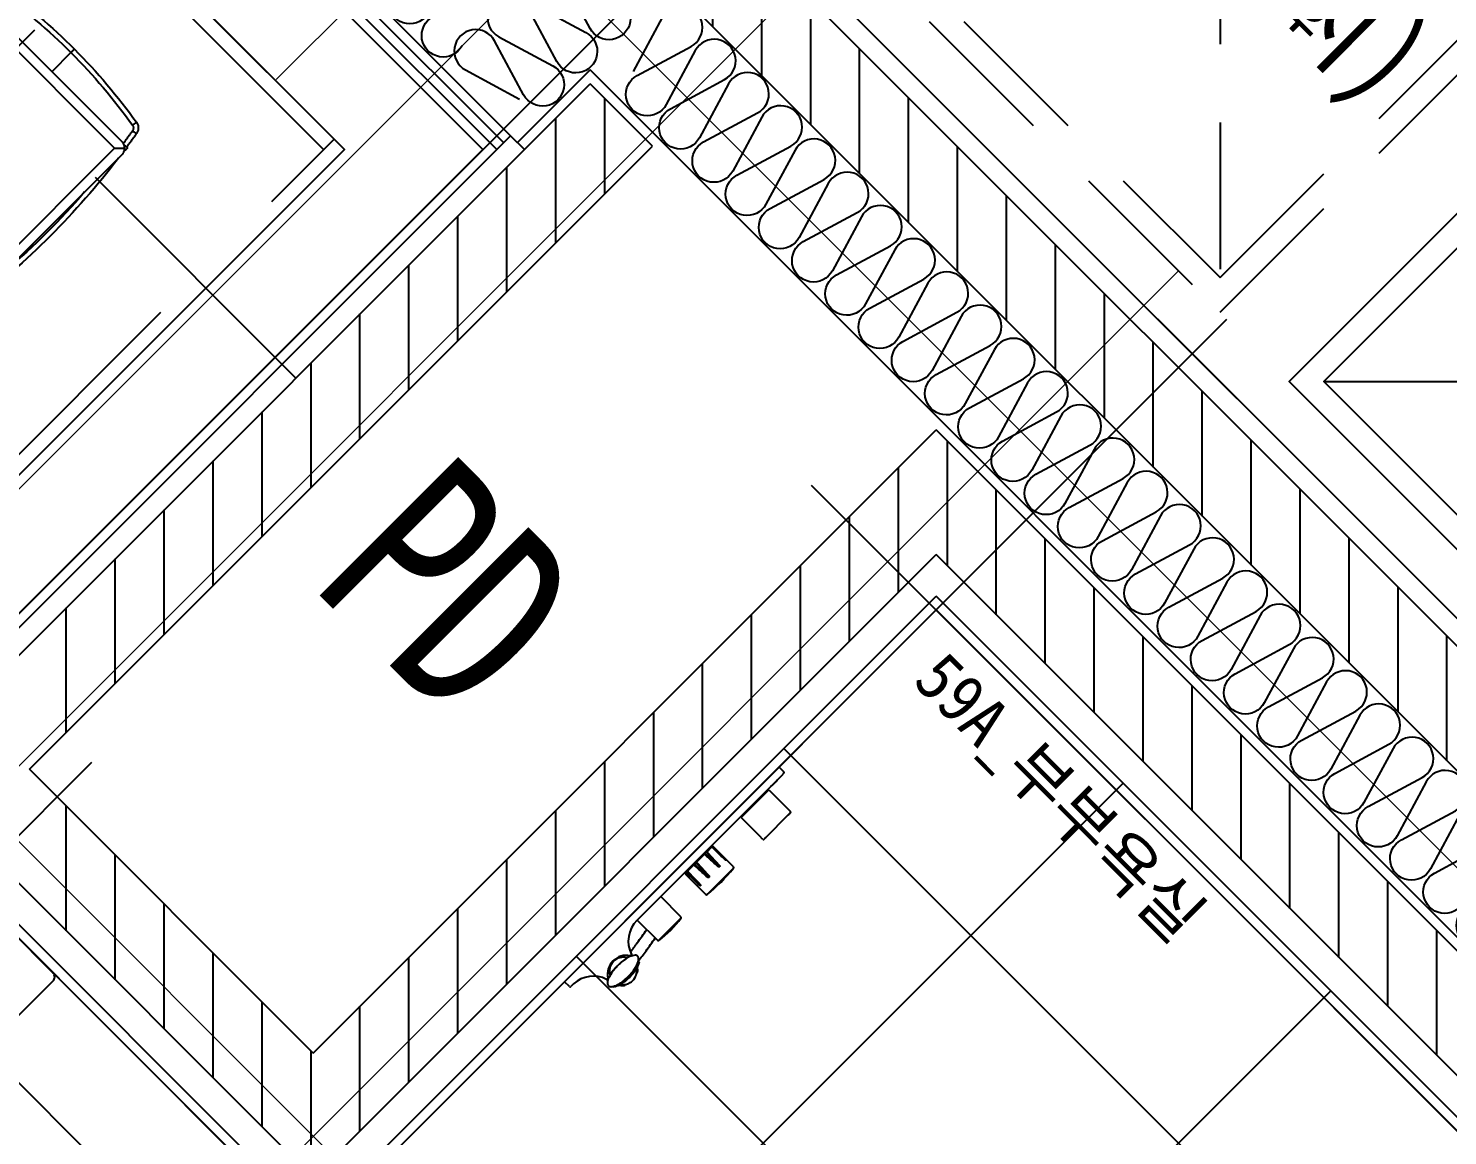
# Model space of a CAD drawing. Header units: millimetres. Extents: x 11101 to 63139, y 2659 to 57930.
# Drawn here: x 37270 to 38720, y 32821 to 33952 of the extents above; entities that cross this region are included whole.
import ezdxf
from ezdxf.enums import TextEntityAlignment as Align

# ---------------------------------------------------------------- set-up
doc = ezdxf.new("R2010")
doc.units = ezdxf.units.MM
doc.header["$LTSCALE"] = 100
for name, pattern in [('U-59B_1(111-114D)$0$CEN', [62, 60, -1, 0, -1]), ('U-59B_1(111-114D)$0$CENTER', [50.8, 31.75, -6.35, 6.35, -6.35]), ('U-59B_1(111-114D)$0$HID', [2.3, 1.5, -0.8]), ('U-59B_1(111-114D)$0$UNIT-84A(중간세대)-확장전$0$CONTINOUS', [0])]:
    doc.linetypes.add(name, pattern=pattern)
doc.layers.get('Defpoints').update_dxf_attribs({"color": 127})
for name, color, linetype in [('TEXT_실명', 3, 'Continuous'), ('U-59B_1(111-114D)$0$5A', 5, 'U-59B_1(111-114D)$0$HID'), ('U-59B_1(111-114D)$0$7', 7, 'Continuous'), ('U-59B_1(111-114D)$0$7A', 7, 'U-59B_1(111-114D)$0$HID'), ('U-59B_1(111-114D)$0$FIN4', 6, 'Continuous'), ('U-59B_1(111-114D)$0$FIN6', 5, 'Continuous'), ('U-59B_1(111-114D)$0$FUR-K', 6, 'Continuous'), ('U-59B_1(111-114D)$0$FUR-R', 6, 'Continuous'), ('U-59B_1(111-114D)$0$HAT-1', 9, 'Continuous'), ('U-59B_1(111-114D)$0$INS', 8, 'Continuous'), ('U-59B_1(111-114D)$0$INSHAT', 150, 'U-59B_1(111-114D)$0$HID'), ('U-59B_1(111-114D)$0$INSUL', 8, 'Continuous'), ('U-59B_1(111-114D)$0$OPEN', 5, 'U-59B_1(111-114D)$0$CENTER'), ('U-59B_1(111-114D)$0$TILE', 8, 'Continuous'), ('U-59B_1(111-114D)$0$WALL-2', 3, 'Continuous'), ('U-59B_1(111-114D)$0$xr-unit$0$FUR-R', 4, 'Continuous')]:
    doc.layers.add(name, color=color, linetype=linetype)
doc.layers.add('U-59B_1(111-114D)$0$CEN아파트', color=1, linetype='U-59B_1(111-114D)$0$CEN', lineweight=5)
for name, color, linetype, plot in [('U-59B_1(111-114D)$0$Defponts', 161, 'Continuous', False), ('U-59B_1(111-114D)$0$MC', 144, 'Continuous', False), ('U-59B_1(111-114D)$0$음식물처리', 9, 'U-59B_1(111-114D)$0$HID', False)]:
    doc.layers.add(name, color=color, linetype=linetype, plot=plot)
doc.styles.add('U-59B_1(111-114D)$0$돋움체', font='', dxfattribs={"width": 0.8})
doc.styles.add('돋움체', font='', dxfattribs={"width": 0.8})
doc.styles.get('U-59B_1(111-114D)$0$돋움체').set_extended_font_data('DotumChe')
doc.styles.get('돋움체').set_extended_font_data('DotumChe')

# ---------------------------------------------------------------- blocks, each defined once
blk = doc.blocks.new('U-59B_1(111-114D)$0$하향식피난구')
at = {"layer": 'Defpoints', "ltscale": 0.1}
blk.add_lwpolyline([(-1650, 1310), (-1650, 10), (0, 10), (0, 1310)], close=True, dxfattribs=at)
at = {"layer": 'U-59B_1(111-114D)$0$5A'}
blk.add_line((-125, 635), (-725, 1235), dxfattribs=at)
at = {"layer": 'U-59B_1(111-114D)$0$7', "linetype": 'U-59B_1(111-114D)$0$UNIT-84A(중간세대)-확장전$0$CONTINOUS'}
for points in [[(-1500, 610), (-850, 610), (-850, 1260), (-1500, 1260)], [(-1475, 635), (-875, 635), (-875, 1235), (-1475, 1235)]]:
    blk.add_lwpolyline(points, close=True, dxfattribs=at)
at = {"layer": 'U-59B_1(111-114D)$0$7A'}
for points in [[(-750, 610), (-100, 610), (-100, 1260), (-750, 1260)], [(-725, 635), (-125, 635), (-125, 1235), (-725, 1235)]]:
    blk.add_lwpolyline(points, close=True, dxfattribs=at)
at = {"layer": 'U-59B_1(111-114D)$0$OPEN', "ltscale": 2}
blk.add_line((-875, 1235), (-1475, 635), dxfattribs=at)
at = {"layer": 'Defpoints', "style": 'U-59B_1(111-114D)$0$돋움체'}
blk.add_text('하향식피난구', height=50, dxfattribs=at).set_placement((-619.1, 949.4))
blk = doc.blocks.new('U-59B_1(111-114D)$0$xr-unit$0$욕실 평면 부속 1')
at = {"layer": 'U-59B_1(111-114D)$0$FUR-R'}
for p, q in [((398216.1, 106902.1), (398223.1, 106902.1)), ((398216.1, 106897.1), (398216.1, 106902.1)), ((398216.1, 106897.1), (398216.1, 106597.1)), ((398224.1, 106901.1), (398224.1, 106897.1)), ((398224.1, 106897.1), (398224.1, 106688.6)), ((398225, 106874.6), (398224.1, 106874.6)), ((398224.1, 106874.5), (398225, 106874.5)), ((398225, 106868.3), (398224.1, 106868.3)), ((398225, 106839.1), (398225, 106877.1)), ((398225.5, 106878.1), (398252, 106878.1)), ((398252, 106878.1), (398256, 106878.1)), ((398256, 106878.1), (398256.3, 106878.1)), ((398257.3, 106842.1), (398257.3, 106874.1)), ((398224.1, 106841.6), (398225, 106841.6)), ((398252, 106838.1), (398225.5, 106838.1)), ((398256, 106838.1), (398252, 106838.1)), ((398256.3, 106838.1), (398256, 106838.1)), ((398225.1, 106795.9), (398225.1, 106796.4)), ((398225.1, 106788.4), (398225.1, 106795.3)), ((398255.2, 106797.1), (398225.6, 106797.1)), ((398243.9, 106796.6), (398225.6, 106796.9)), ((398239.4, 106796.7), (398244, 106796.6)), ((398256.2, 106796.2), (398256.2, 106772.1)), ((398225.1, 106792.1), (398224.1, 106792.1)), ((398225.1, 106786.2), (398225.1, 106787.6)), ((398225.1, 106773.8), (398225.1, 106785.1)), ((398225.1, 106771.1), (398225.1, 106772.7)), ((398225.1, 106761.2), (398225.1, 106770.2)), ((398256.2, 106772.1), (398256.2, 106758)), ((398224.1, 106762.1), (398225.1, 106762.1)), ((398225.1, 106759.5), (398225.1, 106760.3)), ((398225.1, 106757.6), (398225.1, 106760.3)), ((398225.6, 106759), (398227.3, 106759.1)), ((398225.6, 106757.1), (398255.2, 106757.1)), ((398227.3, 106759.1), (398232.5, 106759.1)), ((398253.3, 106723.1), (398224.1, 106723.1)), ((398254.2, 106722.2), (398254.2, 106689.9)), ((398224.1, 106689.1), (398253.3, 106689.1)), ((398250.3, 106687.5), (398250.1, 106689.1)), ((398254.6, 106660.1), (398255.8, 106660.1)), ((398258, 106655.8), (398257.5, 106655.8)), ((398258.4, 106652.3), (398258.9, 106652.4)), ((398259.3, 106649.9), (398258.8, 106649.9)), ((398258.9, 106634.4), (398259.4, 106634.4)), ((398259.2, 106646.4), (398259.7, 106646.4)), ((398259.7, 106637.9), (398259.2, 106637.9)), ((398259.8, 106643.9), (398259.3, 106643.9)), ((398259.3, 106640.4), (398259.8, 106640.4)), ((398256, 106624.1), (398254.8, 106624.1)), ((398256.7, 106629), (398256.9, 106629.4)), ((398257.6, 106628.3), (398258.2, 106628.3)), ((398259, 106631.9), (398258.5, 106631.8)), ((398216.1, 106592.1), (398216.1, 106597.1)), ((398223.1, 106592.1), (398216.1, 106592.1)), ((398224.1, 106595.6), (398224.1, 106593.1))]:
    blk.add_line(p, q, dxfattribs=at)
at = {"layer": 'U-59B_1(111-114D)$0$FUR-R', "flags": 128}
for points in [[(398257.3, 106876.9), (398257.3, 106877.1), (398257.3, 106877.1)], [(398257.3, 106839.1), (398257.3, 106839.2), (398257.3, 106839.3)], [(398225.1, 106788.4), (398225.1, 106788.4), (398225.1, 106788.5), (398225.2, 106788.5), (398225.2, 106788.6), (398225.3, 106788.6), (398225.4, 106788.6), (398225.5, 106788.6), (398225.6, 106788.6)], [(398225.1, 106785.1), (398225.1, 106785.2), (398225.1, 106785.2), (398225.2, 106785.2), (398225.2, 106785.3), (398225.3, 106785.3), (398225.4, 106785.3), (398225.5, 106785.3), (398225.6, 106785.3)], [(398225.1, 106772.7), (398225.1, 106772.7), (398225.1, 106772.7), (398225.2, 106772.8), (398225.2, 106772.8), (398225.3, 106772.8), (398225.4, 106772.8), (398225.5, 106772.8), (398225.6, 106772.8)], [(398225.1, 106770.2), (398225.1, 106770.2), (398225.1, 106770.1), (398225.2, 106770.1), (398225.2, 106770.1), (398225.3, 106770.1), (398225.4, 106770), (398225.5, 106770), (398225.6, 106770)], [(398225.1, 106760.3), (398225.1, 106760.3), (398225.1, 106760.2), (398225.2, 106760.2), (398225.2, 106760.2), (398225.3, 106760.1), (398225.4, 106760.1), (398225.5, 106760.1), (398225.6, 106760.1)], [(398244.8, 106660), (398245.8, 106659.5), (398246.1, 106659.4)], [(398246.2, 106624.8), (398245.8, 106624.6), (398244.8, 106624.1)]]:
    blk.add_lwpolyline(points, dxfattribs=at)
at = {"layer": 'U-59B_1(111-114D)$0$FUR-R'}
for centre, radius, start, end in [((398223.1, 106901.1), 1, 0, 90), ((398166.1, 106887.1), 58.2, 355.2473, 4.7527), ((398297.1, 106877.1), 72, 179.7386, 180.0265), ((398225.5, 106877.6), 0.5, 90.0016, 155.723), ((398256.3, 106877.1), 1, 59.0824, 89.997), ((398256.3, 106877.1), 1, 359.9991, 59.0816), ((397997.1, 106874.7), 260.2, 359.8793, 0.4939), ((398225.5, 106838.6), 0.5, 203.6028, 269.9992), ((398256.3, 106839.1), 1, 270.0022, 317.1319), ((398256.3, 106839.1), 1, 317.1346, 359.9999), ((397945.7, 106841.7), 311.6, 359.5621, 0.0717), ((398225.6, 106796.6), 0.5, 90, 180), ((398225.6, 106796.4), 0.5, 89, 180), ((398225.5, 106795.8), 0.448, 80.7663, 167.3789), ((398225.6, 106795.3), 0.485, 88.1718, 178.0465), ((398243.9, 106795.4), 1.2, 78.3653, 89), ((398255.2, 106796.1), 1, 5.465, 90), ((398056.6, 106777.1), 200.5, 354.535, 5.465), ((398225.6, 106787.6), 0.474, 85.5948, 175.9274), ((398225.5, 106791.1), 4.88, 265.5275, 271.5111), ((398225.5, 106774.5), 0.821, 242.5336, 278.5157), ((398225.5, 106771.2), 0.451, 190.6743, 278.3549), ((398225.6, 106761.2), 0.461, 186.4067, 275.2192), ((398225.6, 106759.5), 0.5, 180, 271), ((398225.6, 106759.3), 0.479, 182.8025, 272.5517), ((398225.6, 106757.6), 0.5, 180, 270), ((398255.2, 106758.1), 1, 270, 354.535), ((398253.3, 106722.1), 1, 9.5857, 90), ((398158.5, 106706.1), 97.1, 350.4143, 9.5857), ((398254.1, 106688.6), 30, 180, 251.7151), ((398253.3, 106690.1), 1, 270, 350.4143), ((398255.1, 106642.2), 19, 122.4291, 180.5553), ((398250.6, 106642.1), 14, 117.7622, 242.8346), ((398301.1, 106642.4), 58.3, 169.7549, 192.7038), ((398244.4, 106659.1), 1, 302.4291, 71.7151), ((398250.1, 106642.1), 15.3, 39.1667, 57.1828), ((398250.6, 106642.1), 14, 305.8791, 55.0462), ((398250.6, 106642.1), 14, 306.2998, 54.463), ((398261.1, 106651.1), 1, 316.0869, 39.1667), ((398255.1, 106641.9), 19, 179.4447, 237.5709), ((398178.1, 106642.1), 58.2, 357.5043, 2.4957), ((398261.1, 106633.1), 1, 320.8333, 43.9131), ((398254.1, 106595.6), 30, 108.2849, 177.2265), ((398244.4, 106625), 1, 288.2849, 57.5709), ((398250.1, 106642.1), 15.3, 303.0183, 320.8333), ((398223.1, 106593.1), 1, 270, 0)]:
    blk.add_arc(centre, radius, start, end, dxfattribs=at)
for points, knots in [([(398225.1, 106877.8), (398225, 106877.8), (398225, 106877.7), (398225, 106877.7), (398225, 106877.7), (398225, 106877.6), (398225, 106877.6), (398225, 106877.6), (398225, 106877.6), (398225, 106877.5), (398225, 106877.5), (398225, 106877.5)], [0, 0, 0, 0, 0.1352, 0.253628, 0.319531, 0.355046, 0.386818, 0.43789, 0.574405, 0.947444, 1, 1, 1, 1]), ([(398257.3, 106876.9), (398257.3, 106877), (398257.3, 106877.1), (398257.3, 106877.2), (398257.3, 106877.3), (398257.3, 106877.4), (398257.2, 106877.6), (398257.1, 106877.8), (398256.9, 106877.9), (398256.8, 106878)], [0, 0, 0, 0, 0.427126, 0.507818, 0.541172, 0.594498, 0.707715, 0.870519, 1, 1, 1, 1]), ([(398225, 106839.1), (398225, 106839), (398225, 106838.9), (398225, 106838.8), (398225, 106838.7), (398225, 106838.6), (398225, 106838.6), (398225, 106838.6), (398225, 106838.5), (398225, 106838.5), (398225, 106838.4), (398225.1, 106838.4)], [0, 0, 0, 0, 0.2024792, 0.4056652, 0.6106347, 0.7263447, 0.786345, 0.8094432, 0.83494, 0.9105141, 1, 1, 1, 1]), ([(398257, 106838.4), (398257.1, 106838.5), (398257.1, 106838.5), (398257.2, 106838.7), (398257.3, 106838.8), (398257.3, 106838.9), (398257.3, 106839), (398257.3, 106839), (398257.3, 106839.1), (398257.3, 106839.1), (398257.3, 106839.2), (398257.3, 106839.3), (398257.3, 106839.3)], [0, 0, 0, 0, 0.05909, 0.177036, 0.273173, 0.343617, 0.38318, 0.414645, 0.458743, 0.550798, 0.922598, 1, 1, 1, 1]), ([(398225.1, 106795.3), (398225.1, 106795.3), (398225.1, 106795.5), (398225.1, 106795.7), (398225.1, 106795.9)], [0, 0, 0, 0, 0.25486, 1, 1, 1, 1]), ([(398225.6, 106796.3), (398229.3, 106796.3), (398235.4, 106796.3), (398241.5, 106796.3), (398243.9, 106796.3)], [0, 0, 0, 0, 0.601296, 1, 1, 1, 1]), ([(398244, 106796), (398241.5, 106796), (398235.4, 106795.9), (398229.3, 106795.8), (398225.6, 106795.8)], [0, 0, 0, 0, 0.397842, 1, 1, 1, 1]), ([(398243.9, 106796.3), (398244, 106796.3), (398244, 106796.3), (398244.1, 106796.3), (398244.2, 106796.3), (398244.2, 106796.4), (398244.3, 106796.4), (398244.3, 106796.5), (398244.3, 106796.5), (398244.2, 106796.6), (398244.1, 106796.6)], [0, 0, 0, 0, 0.080732, 0.105378, 0.216386, 0.336861, 0.483409, 0.655098, 0.837749, 1, 1, 1, 1]), ([(398244, 106796.6), (398244.1, 106796.6), (398244.3, 106796.6), (398244.6, 106796.6), (398244.7, 106796.5), (398244.9, 106796.5), (398245, 106796.4), (398244.9, 106796.3), (398244.8, 106796.2), (398244.6, 106796.1), (398244.3, 106796.1), (398244.1, 106796.1), (398244, 106796)], [0, 0, 0, 0, 0.093035, 0.192392, 0.309471, 0.327608, 0.463365, 0.588466, 0.699451, 0.797888, 0.897597, 1, 1, 1, 1]), ([(398225.1, 106787.6), (398225.1, 106787.7), (398225.1, 106787.8), (398225.1, 106788.1), (398225.1, 106788.4)], [0, 0, 0, 0, 0.254685, 1, 1, 1, 1]), ([(398225.1, 106785.1), (398225.1, 106785.2), (398225.1, 106785.6), (398225.1, 106785.9), (398225.1, 106786.2)], [0, 0, 0, 0, 0.25486, 1, 1, 1, 1]), ([(398225.6, 106788.6), (398229.3, 106788.5), (398235.4, 106788.3), (398241.5, 106788.1), (398244, 106788)], [0, 0, 0, 0, 0.602158, 1, 1, 1, 1]), ([(398243.9, 106787.6), (398241.5, 106787.6), (398235.4, 106787.8), (398229.3, 106788), (398225.6, 106788)], [0, 0, 0, 0, 0.398704, 1, 1, 1, 1]), ([(398225.6, 106786.2), (398229.3, 106786.3), (398235.4, 106786.4), (398241.5, 106786.5), (398243.9, 106786.6)], [0, 0, 0, 0, 0.601296, 1, 1, 1, 1]), ([(398244, 106786.1), (398241.5, 106785.9), (398235.4, 106785.7), (398229.3, 106785.4), (398225.6, 106785.3)], [0, 0, 0, 0, 0.397842, 1, 1, 1, 1]), ([(398243.9, 106786.6), (398244, 106786.6), (398244, 106786.6), (398244.1, 106786.6), (398244.2, 106786.7), (398244.2, 106786.8), (398244.3, 106787), (398244.3, 106787.1), (398244.2, 106787.3), (398244.2, 106787.5), (398244, 106787.5), (398244, 106787.5), (398243.9, 106787.6)], [0, 0, 0, 0, 0.066789, 0.087178, 0.179014, 0.278683, 0.399919, 0.541957, 0.693064, 0.830665, 0.921331, 1, 1, 1, 1]), ([(398244, 106788), (398244.1, 106788), (398244.3, 106787.9), (398244.6, 106787.8), (398244.7, 106787.6), (398244.9, 106787.4), (398245, 106787.1), (398244.9, 106786.8), (398244.8, 106786.5), (398244.6, 106786.3), (398244.3, 106786.1), (398244.1, 106786.1), (398244, 106786.1)], [0, 0, 0, 0, 0.093035, 0.192392, 0.309471, 0.327608, 0.463366, 0.588466, 0.699451, 0.797888, 0.897597, 1, 1, 1, 1]), ([(398225.1, 106772.7), (398225.1, 106772.8), (398225.1, 106773.1), (398225.1, 106773.5), (398225.1, 106773.8)], [0, 0, 0, 0, 0.254686, 1, 1, 1, 1]), ([(398225.1, 106770.2), (398225.1, 106770.3), (398225.1, 106770.6), (398225.1, 106770.9), (398225.1, 106771.1)], [0, 0, 0, 0, 0.254859, 1, 1, 1, 1]), ([(398225.6, 106773.7), (398229.3, 106773.6), (398235.4, 106773.4), (398241.5, 106773), (398244, 106772.9)], [0, 0, 0, 0, 0.602158, 1, 1, 1, 1]), ([(398243.9, 106772.4), (398241.5, 106772.4), (398235.4, 106772.6), (398229.3, 106772.7), (398225.6, 106772.8)], [0, 0, 0, 0, 0.398704, 1, 1, 1, 1]), ([(398225.6, 106770.8), (398229.3, 106770.9), (398235.4, 106771), (398241.5, 106771.2), (398243.9, 106771.3)], [0, 0, 0, 0, 0.601296, 1, 1, 1, 1]), ([(398244, 106770.8), (398241.5, 106770.7), (398235.4, 106770.4), (398229.3, 106770.2), (398225.6, 106770)], [0, 0, 0, 0, 0.397842, 1, 1, 1, 1]), ([(398243.9, 106771.3), (398244, 106771.3), (398244, 106771.3), (398244.1, 106771.3), (398244.2, 106771.4), (398244.2, 106771.5), (398244.3, 106771.7), (398244.3, 106771.9), (398244.2, 106772.1), (398244.2, 106772.2), (398244, 106772.3), (398244, 106772.4), (398243.9, 106772.4)], [0, 0, 0, 0, 0.066789, 0.087178, 0.179015, 0.278682, 0.399921, 0.541958, 0.693064, 0.830666, 0.921331, 1, 1, 1, 1]), ([(398244, 106772.9), (398244.1, 106772.9), (398244.3, 106772.9), (398244.6, 106772.7), (398244.7, 106772.5), (398244.9, 106772.3), (398245, 106772), (398244.9, 106771.6), (398244.8, 106771.3), (398244.6, 106771), (398244.3, 106770.8), (398244.1, 106770.8), (398244, 106770.8)], [0, 0, 0, 0, 0.0930349, 0.1923919, 0.3094707, 0.3276077, 0.4633655, 0.5884657, 0.6994508, 0.7978881, 0.8975967, 1, 1, 1, 1]), ([(398225.1, 106760.3), (398225.1, 106760.4), (398225.1, 106760.7), (398225.1, 106761), (398225.1, 106761.2)], [0, 0, 0, 0, 0.254686, 1, 1, 1, 1]), ([(398225.6, 106760.8), (398229.3, 106760.7), (398235.4, 106760.5), (398241.5, 106760.4), (398244, 106760.3)], [0, 0, 0, 0, 0.602158, 1, 1, 1, 1]), ([(398243.9, 106759.9), (398241.5, 106760), (398235.4, 106760), (398229.3, 106760.1), (398225.6, 106760.1)], [0, 0, 0, 0, 0.398704, 1, 1, 1, 1]), ([(398244, 106759.2), (398241.5, 106759.1), (398235.4, 106759), (398229.3, 106758.9), (398225.6, 106758.8)], [0, 0, 0, 0, 0.397842, 1, 1, 1, 1]), ([(398232.5, 106759.1), (398233.9, 106759.2), (398237.7, 106759.2), (398241.5, 106759.3), (398243.9, 106759.4)], [0, 0, 0, 0, 0.3603334, 1, 1, 1, 1]), ([(398243.9, 106759.4), (398244, 106759.4), (398244, 106759.4), (398244.1, 106759.4), (398244.2, 106759.4), (398244.2, 106759.5), (398244.3, 106759.6), (398244.3, 106759.7), (398244.2, 106759.8), (398244.2, 106759.9), (398244, 106759.9), (398244, 106759.9), (398243.9, 106759.9)], [0, 0, 0, 0, 0.066789, 0.087178, 0.179014, 0.278683, 0.39992, 0.541958, 0.693064, 0.830666, 0.921331, 1, 1, 1, 1]), ([(398244, 106760.3), (398244.1, 106760.3), (398244.3, 106760.3), (398244.6, 106760.2), (398244.7, 106760.1), (398244.9, 106759.9), (398245, 106759.8), (398244.9, 106759.6), (398244.8, 106759.4), (398244.6, 106759.3), (398244.3, 106759.2), (398244.1, 106759.2), (398244, 106759.2)], [0, 0, 0, 0, 0.093035, 0.192392, 0.309471, 0.327608, 0.463365, 0.588466, 0.699451, 0.797888, 0.897597, 1, 1, 1, 1]), ([(398251.1, 106682.8), (398251, 106683), (398250.8, 106684.2), (398250.7, 106685.2), (398250.5, 106686.1)], [0, 0, 0, 0, 0.133544, 1, 1, 1, 1]), ([(398243.7, 106652.8), (398243.8, 106653.2), (398243.9, 106653.9), (398244.1, 106654.4), (398244.1, 106654.4), (398244.1, 106654.4)], [0, 0, 0, 0, 0.384576, 0.769177, 1, 1, 1, 1]), ([(398244.3, 106654.8), (398244.3, 106654.7), (398244.3, 106654.6), (398244.2, 106654.5), (398244.1, 106654.5), (398244.1, 106654.4)], [0, 0, 0, 0, 0.408662, 0.81733, 1, 1, 1, 1]), ([(398255.1, 106659.3), (398255, 106659.4), (398254.9, 106659.6), (398254.7, 106659.9), (398254.6, 106660.1), (398254.6, 106660.1), (398254.6, 106660.1)], [0, 0, 0, 0, 0.283897, 0.568575, 0.829349, 1, 1, 1, 1]), ([(398255.8, 106660.1), (398255.8, 106660.1), (398255.8, 106660.1), (398255.9, 106659.9), (398256, 106659.7), (398256.1, 106659.5), (398256.1, 106659.3), (398256.2, 106659.3)], [0, 0, 0, 0, 0.218025, 0.435618, 0.664364, 0.918384, 1, 1, 1, 1]), ([(398256.2, 106659.3), (398256.4, 106658.7), (398257.1, 106657.1), (398257.9, 106654.6), (398258.5, 106651.6), (398259.1, 106647.7), (398259.4, 106642.7), (398259.2, 106636.9), (398258.5, 106631.9), (398257.6, 106627.9), (398256.7, 106625.8), (398256.3, 106624.9)], [0, 0, 0, 0, 0.059906, 0.144795, 0.229643, 0.314472, 0.484388, 0.654284, 0.803906, 0.913597, 1, 1, 1, 1]), ([(398258, 106655.8), (398258, 106655.8), (398258, 106655.9), (398258, 106655.7), (398258.1, 106655.5), (398258.2, 106655), (398258.4, 106654.5), (398258.4, 106654.2), (398258.5, 106654.1)], [0, 0, 0, 0, 0.026459, 0.227276, 0.431378, 0.645401, 0.85877, 1, 1, 1, 1]), ([(398258.4, 106652.3), (398258.4, 106652.4), (398258.3, 106652.4), (398258.3, 106652.5), (398258.3, 106652.8), (398258.1, 106653.4), (398258, 106653.9), (398258, 106654.1)], [0, 0, 0, 0, 0.1224983, 0.2483971, 0.4985971, 0.7485411, 1, 1, 1, 1]), ([(398258.5, 106654.1), (398258.5, 106653.9), (398258.6, 106653.5), (398258.7, 106653), (398258.8, 106652.6), (398258.9, 106652.4), (398258.9, 106652.4), (398258.9, 106652.4)], [0, 0, 0, 0, 0.222224, 0.444409, 0.664392, 0.873554, 1, 1, 1, 1]), ([(398259.2, 106646.4), (398259.2, 106646.4), (398259.2, 106646.4), (398259.1, 106646.8), (398259.1, 106647.4), (398259, 106647.9), (398259, 106648.1)], [0, 0, 0, 0, 0.249356, 0.499103, 0.748852, 1, 1, 1, 1]), ([(398259.3, 106649.8), (398259.3, 106649.8), (398259.3, 106649.9), (398259.3, 106649.8), (398259.3, 106649.5), (398259.4, 106649), (398259.5, 106648.5), (398259.5, 106648.2), (398259.5, 106648.1)], [0, 0, 0, 0, 0.013703, 0.224397, 0.436239, 0.653644, 0.864893, 1, 1, 1, 1]), ([(398259.5, 106648.1), (398259.5, 106647.9), (398259.6, 106647.5), (398259.6, 106647), (398259.7, 106646.6), (398259.7, 106646.4), (398259.7, 106646.4), (398259.7, 106646.4)], [0, 0, 0, 0, 0.216677, 0.43319, 0.651081, 0.861651, 1, 1, 1, 1]), ([(398259.5, 106635.6), (398259.5, 106635.6), (398259.5, 106635.5), (398259.5, 106635.8), (398259.6, 106636.3), (398259.7, 106637), (398259.7, 106638.2), (398259.8, 106639.9), (398259.9, 106642.1), (398259.8, 106644.3), (398259.7, 106646), (398259.6, 106647.2), (398259.5, 106647.8), (398259.5, 106648.1), (398259.5, 106648.1)], [0, 0, 0, 0, 0.000311, 0.069097, 0.138184, 0.207044, 0.276229, 0.414405, 0.55296, 0.691595, 0.829713, 0.899182, 0.968072, 1, 1, 1, 1]), ([(398258.9, 106634.4), (398258.9, 106634.4), (398258.9, 106634.4), (398258.9, 106634.8), (398259, 106635.4), (398259, 106635.9), (398259.1, 106636.1)], [0, 0, 0, 0, 0.2503861, 0.4997746, 0.7491876, 1, 1, 1, 1]), ([(398259.3, 106640.4), (398259.3, 106640.4), (398259.3, 106640.4), (398259.3, 106640.8), (398259.3, 106641.4), (398259.3, 106641.9), (398259.3, 106642.1)], [0, 0, 0, 0, 0.249176, 0.499167, 0.749218, 1, 1, 1, 1]), ([(398259.6, 106636.1), (398259.6, 106635.9), (398259.5, 106635.5), (398259.4, 106635), (398259.4, 106634.6), (398259.4, 106634.4), (398259.4, 106634.4), (398259.4, 106634.4)], [0, 0, 0, 0, 0.217236, 0.434287, 0.653153, 0.864356, 1, 1, 1, 1]), ([(398259.7, 106637.8), (398259.7, 106637.9), (398259.7, 106637.9), (398259.7, 106637.8), (398259.7, 106637.5), (398259.7, 106637), (398259.6, 106636.5), (398259.6, 106636.2), (398259.6, 106636.1)], [0, 0, 0, 0, 0.013523, 0.225729, 0.439238, 0.656763, 0.867192, 1, 1, 1, 1]), ([(398259.8, 106643.9), (398259.8, 106643.9), (398259.8, 106643.9), (398259.8, 106643.8), (398259.8, 106643.5), (398259.8, 106643), (398259.8, 106642.5), (398259.8, 106642.2), (398259.8, 106642.1)], [0, 0, 0, 0, 0.007423, 0.221951, 0.436478, 0.651085, 0.865728, 1, 1, 1, 1]), ([(398259.8, 106642.1), (398259.8, 106641.9), (398259.8, 106641.5), (398259.8, 106641), (398259.8, 106640.6), (398259.8, 106640.4), (398259.8, 106640.4), (398259.8, 106640.4)], [0, 0, 0, 0, 0.21505, 0.430063, 0.644837, 0.859647, 1, 1, 1, 1]), ([(398244.2, 106629.6), (398244.3, 106629.6), (398244.3, 106629.5), (398244.4, 106629.4), (398244.5, 106629.3), (398244.5, 106629.3)], [0, 0, 0, 0, 0.408649, 0.817311, 1, 1, 1, 1]), ([(398250.7, 106620.8), (398251, 106620.8), (398251.5, 106620.9), (398252, 106621.1), (398252.2, 106621.2)], [0, 0, 0, 0, 0.616243, 1, 1, 1, 1]), ([(398254.8, 106624.1), (398254.8, 106624.1), (398254.8, 106624.1), (398254.9, 106624.2), (398255, 106624.5), (398255.1, 106624.7), (398255.2, 106624.8), (398255.2, 106624.9)], [0, 0, 0, 0, 0.212438, 0.424401, 0.648805, 0.901897, 1, 1, 1, 1]), ([(398256.3, 106624.9), (398256.3, 106624.8), (398256.2, 106624.5), (398256, 106624.3), (398256, 106624.1), (398256, 106624.1), (398256, 106624.1)], [0, 0, 0, 0, 0.278097, 0.556858, 0.815436, 1, 1, 1, 1]), ([(398258.6, 106630.1), (398258.6, 106629.9), (398258.5, 106629.5), (398258.3, 106629), (398258.2, 106628.6), (398258.1, 106628.4), (398258.2, 106628.4), (398258.2, 106628.4)], [0, 0, 0, 0, 0.224051, 0.448005, 0.671342, 0.88249, 1, 1, 1, 1]), ([(398259, 106631.8), (398259, 106631.8), (398259, 106631.9), (398258.9, 106631.7), (398258.9, 106631.5), (398258.8, 106631), (398258.7, 106630.5), (398258.6, 106630.2), (398258.6, 106630.1)], [0, 0, 0, 0, 0.026328, 0.231997, 0.441413, 0.655751, 0.866384, 1, 1, 1, 1])]:
    blk.add_open_spline(points, degree=3, knots=knots, dxfattribs=at)
for points in [[(398242.5, 106661), (398240.6, 106672.6), (398237.9, 106689.1)], [(398254.6, 106660.1), (398252.6, 106673.3), (398250.1, 106689.1)]]:
    blk.add_spline(points, degree=3, dxfattribs=at)
at = {"layer": 'U-59B_1(111-114D)$0$FUR-R', "start_tangent": (-0.996734, -0.080755), "end_tangent": (-0.979216, -0.202821)}
blk.add_spline([(398251, 106620.8), (398250.8, 106620.8), (398249.7, 106621), (398248.4, 106621.7), (398246.9, 106623.5), (398245.7, 106625.7), (398244.9, 106628), (398243.6, 106633.3), (398243, 106638.8), (398242.9, 106644.1), (398243.3, 106649.4), (398244.3, 106654.6), (398245.1, 106657.3), (398246.3, 106659.9), (398248, 106662.2), (398249.1, 106663), (398250.4, 106663.3), (398250.5, 106663.3), (398251, 106663.3), (398252.1, 106662.9), (398253.5, 106661.7), (398255.2, 106658.9), (398256.5, 106655.6), (398257.4, 106652), (398258.3, 106644.5), (398258.1, 106636.9), (398257.7, 106633.5), (398257.1, 106630.1), (398256, 106626.7), (398254.5, 106623.6), (398253.1, 106621.9), (398251.9, 106621.1), (398251, 106620.8)], degree=3, dxfattribs=at)
at = {"layer": 'U-59B_1(111-114D)$0$FUR-R'}
blk.add_open_spline([(398224.1, 106597), (398224.1, 106596.5), (398224.1, 106596), (398224.1, 106595.6)], degree=3, dxfattribs=at)
blk = doc.blocks.new('U-59B_1(111-114D)$0$59A_부부욕실')
at = {"layer": 'Defpoints', "ltscale": 2}
blk.add_lwpolyline([(-327.7, 707.1), (-327.7, -192.9), (-827.7, -192.9), (-827.7, -1592.9), (822.3, -1592.9), (822.3, 707.1), (-327.7, 707.1)], dxfattribs=at)
at = {"layer": 'U-59B_1(111-114D)$0$FUR-R'}
blk.add_line((-717.7, -297.1), (-280.9, -297.1), dxfattribs=at)
at = {"layer": 'U-59B_1(111-114D)$0$FUR-R', "ltscale": 70}
blk.add_lwpolyline([(-703.7, -192.9), (-827.7, -192.9), (-827.7, -1592.9), (-697.7, -1592.9), (-697.7, -198.9, 0.414214)], format="xyb", close=True, dxfattribs=at)
at = {"layer": 'U-59B_1(111-114D)$0$xr-unit$0$FUR-R', "ltscale": 70}
blk.add_blockref('U-59B_1(111-114D)$0$xr-unit$0$욕실 평면 부속 1', (-398543.8, -106421.9), dxfattribs=at)
at = {"layer": 'U-59B_1(111-114D)$0$Defponts', "style": 'U-59B_1(111-114D)$0$돋움체'}
blk.add_text('59A_부부욕실', height=50, dxfattribs=at).set_placement((-103.1, 660.2), align=Align.MIDDLE)
blk = doc.blocks.new('U-59B_1(111-114D)$0$insul1')
blk.add_lwpolyline([(0, 0.25, 1.344031), (0.35, 0.25), (0.2, 0.75, -1.344031), (0.55, 0.75), (0.4, 0.25)], format="xyb")
blk = doc.blocks.new('U-59B_1(111-114D)$0$음식물처리')
at = {"layer": 'U-59B_1(111-114D)$0$음식물처리', "ltscale": 2}
for p, q in [((-225.3, -310.9), (-225.3, 319.1)), ((-210.3, -295.9), (-210.3, 319.1)), ((309.7, 319.1), (309.7, -295.9)), ((324.7, -310.9), (324.7, 319.1)), ((-210.3, 304.1), (309.7, 304.1)), ((4.7, 273.4), (6.2, 274.9)), ((4.7, 192.8), (4.7, 273.4)), ((4.7, 273.4), (94.7, 273.4)), ((6.2, 274.9), (93.2, 274.9)), ((93.2, 274.9), (94.7, 273.4)), ((94.7, 273.4), (94.7, 192.8)), ((-2.7, 132.9), (-2.8, 132.9)), ((-2.8, 132.9), (-2.8, 132.9)), ((96.3, 132.9), (3, 132.9)), ((5, 131.9), (94.3, 131.9)), ((102.2, 132.9), (102, 132.9)), ((102.2, 132.9), (102.2, 132.8)), ((-70.3, 116.1), (-70.3, -143.9)), ((-69.8, 119.3), (-69.8, 124.9)), ((-68.8, 125.9), (-62.6, 125.9)), ((-60.3, 116.1), (-67.4, 123.2)), ((159.7, 126.1), (-60.3, 126.1)), ((-60.3, -143.9), (-60.3, 116.1)), ((-60.3, 116.1), (159.7, 116.1)), ((-7.8, 127.9), (-7.8, 127.8)), ((-7.8, 127.9), (-7.8, 127.9)), ((-1.6, 127.9), (-2.6, 126.1)), ((1.9, 127.9), (-1.6, 127.9)), ((2.9, 126.1), (1.9, 127.9)), ((96.4, 127), (96.3, 126.1)), ((99.6, 128.3), (96.4, 127)), ((102.4, 126.2), (99.6, 128.3)), ((102.3, 126.1), (102.4, 126.2)), ((107.2, 127.9), (107.1, 127.9)), ((107.2, 127.8), (107.2, 127.9)), ((166.7, 123.2), (159.7, 116.1)), ((159.7, 116.1), (159.7, -143.9)), ((161.9, 125.9), (168.2, 125.9)), ((169.2, 124.9), (169.2, 119.3)), ((169.7, -143.9), (169.7, 116.1)), ((211.7, -0.9), (-112.3, -0.9)), ((-97.8, -43.4), (-70.3, -43.4)), ((-97.8, -43.4), (-70.3, -43.4)), ((169.7, -43.4), (197.2, -43.4)), ((169.7, -43.4), (197.2, -43.4)), ((-60.3, -143.9), (-67.4, -150.9)), ((159.7, -143.9), (-60.3, -143.9)), ((166.7, -150.9), (159.7, -143.9)), ((-69.8, -152.1), (-69.8, -147)), ((-64.1, -153.1), (-68.8, -153.1)), ((-60.3, -153.9), (159.7, -153.9)), ((168.2, -153.1), (163.5, -153.1)), ((169.2, -147), (169.2, -152.1)), ((324.7, -295.9), (-225.3, -295.9))]:
    blk.add_line(p, q, dxfattribs=at)
for centre, radius in [((49.7, -0.9), 78), ((49.7, -1.6), 76.5)]:
    blk.add_circle(centre, radius, dxfattribs=at)
for centre, radius, start, end in [((0.2, 124.9), 8.5, 112.5, 171.7594), ((-2.8, 127.9), 5, 89.9773, 179.9773), ((0.2, 124.9), 6.5, 89.9773, 169.1998), ((0.2, 124.9), 5.7, 89.9773, 167.6586), ((0.2, 124.9), 8.5, 8.2406, 112.5), ((0.2, 124.9), 6.5, 10.7998, 89.9773), ((0.2, 124.9), 5.7, 12.3411, 89.9773), ((99.2, 124.9), 8.5, 135.0227, 171.4952), ((99.2, 124.9), 6.5, 112.5, 168.8456), ((99.2, 124.9), 8.5, 8.5052, 135.0227), ((99.2, 124.9), 6.5, 11.1544, 112.5), ((99.2, 124.9), 5.7, 12.7462, 112.5), ((102.2, 127.9), 5, 359.9773, 89.9773), ((-60.3, 116.1), 10, 135, 180), ((-68.8, 124.9), 1, 90, 180), ((-60.3, 116.1), 10, 90, 135), ((0.2, 124.9), 3, 149.9773, 156.0355), ((0.2, 124.9), 3, 89.9773, 149.9773), ((0.2, 124.9), 3, 29.9773, 89.9773), ((0.2, 124.9), 3, 23.9651, 29.9773), ((99.2, 124.9), 5.7, 112.5, 167.2537), ((99.2, 124.9), 3, 112.5, 155.2125), ((99.2, 124.9), 3, 52.5, 112.5), ((99.2, 124.9), 3, 24.7866, 52.5), ((159.7, 116.1), 10, 45, 90), ((159.7, 116.1), 10, 0, 45), ((168.2, 124.9), 1, 0, 90), ((-85, 52.6), 10, 99.8134, 170.6415), ((49.7, -725.9), 800, 80.1866, 81.3731), ((184.3, 52.6), 10, 9.3585, 80.1866), ((497.2, -43.4), 600, 170.6415, 180), ((497.2, -43.3), 595, 170.6415, 180.0025), ((-85, 52.6), 5, 99.8134, 170.6415), ((184.3, 52.6), 5, 9.3585, 80.1866), ((-397.8, -43.3), 595, 359.9975, 9.3585), ((-397.8, -43.4), 600, 0, 9.3585), ((497.2, -43.4), 600, 180, 189.3585), ((497.2, -43.4), 595, 179.9975, 189.3585), ((-397.8, -43.4), 595, 350.6415, 0.0025), ((-397.8, -43.4), 600, 350.6415, 0), ((-85, -139.3), 10, 189.3585, 260.1866), ((-85, -139.3), 5, 189.3585, 260.1866), ((49.7, 639.1), 795, 260.1866, 261.352), ((-60.3, -143.9), 10, 180, 225), ((159.7, -143.9), 10, 315, 0), ((49.7, 639.1), 795, 278.648, 279.8134), ((184.3, -139.3), 5, 279.8134, 350.6415), ((184.3, -139.3), 10, 279.8134, 350.6415), ((49.7, 639.1), 800, 260.1866, 261.4093), ((-68.8, -152.1), 1, 180, 270), ((-60.3, -143.9), 10, 225, 270), ((49.7, 639.1), 800, 262.4152, 277.5848), ((49.7, 639.1), 795, 265.9087, 274.0913), ((159.7, -143.9), 10, 270, 315), ((168.2, -152.1), 1, 270, 0), ((49.7, 639.1), 800, 278.5907, 279.8134)]:
    blk.add_arc(centre, radius, start, end, dxfattribs=at)
at = {"layer": 'U-59B_1(111-114D)$0$음식물처리', "ltscale": 2, "extrusion": (0, 0, -1)}
for centre, major_axis, ratio, start_param, end_param in [((49.7, -725.9), (565.7, 565.7), 1, -0.956674, -0.935966), ((-85.8, 57.5), (-0.85, 4.93), 0.000892, 0, 1.565637), ((49.7, -725.8), (562.1, 562.1), 1, -0.956674, -0.936921), ((49.7, -725.8), (-562.1, 562.1), 1, 0.936921, 0.956674), ((185.2, 57.5), (0.85, 4.93), 0.000892, -1.565637, 0), ((-89.9, 53.4), (-4.93, 0.81), 0.005166, 0, 1.569945), ((189.2, 53.4), (4.93, 0.81), 0.005166, -1.569945, 0), ((-89.9, -140.1), (4.93, 0.81), 0.005166, 1.571648, 3.141593), ((-85.8, -144.2), (0.85, 4.93), 0.000892, 1.575956, 3.141593), ((185.2, -144.2), (-0.85, 4.93), 0.000892, 3.141593, 4.70723), ((189.2, -140.1), (-4.93, 0.81), 0.005166, 3.141593, 4.711538)]:
    blk.add_ellipse(centre, major_axis=major_axis, ratio=ratio, start_param=start_param, end_param=end_param, dxfattribs=at)
at = {"layer": 'U-59B_1(111-114D)$0$음식물처리', "ltscale": 2}
for points, knots in [([(5, 132.9), (5, 134.2), (5, 141.1), (4.9, 154.3), (4.8, 173), (4.7, 186.1), (4.7, 192.9)], [0, 0, 0, 0, 0.069115, 0.361238, 0.67154, 1, 1, 1, 1]), ([(4.7, 192.9), (4.7, 192.9), (4.7, 192.9), (7, 192.9), (17, 192.9), (32, 192.9), (43.8, 192.9), (49.7, 192.9)], [0, 0, 0, 0, 0.000063, 0.250047, 0.500031, 0.750016, 1, 1, 1, 1]), ([(49.7, 192.9), (55.6, 192.9), (67.4, 192.9), (82.3, 192.9), (92.3, 192.9), (94.7, 192.9), (94.7, 192.9), (94.7, 192.9)], [0, 0, 0, 0, 0.249984, 0.499969, 0.749953, 0.999937, 1, 1, 1, 1]), ([(94.7, 192.9), (94.6, 186.1), (94.5, 173), (94.4, 154.2), (94.3, 141.1), (94.3, 134.2), (94.3, 132.8)], [0, 0, 0, 0, 0.328463, 0.638768, 0.930894, 1, 1, 1, 1]), ([(39.4, 76.3), (42.9, 76.7), (46.3, 77), (53, 77), (56.4, 76.7), (59.9, 76.3)], [0, 0, 0, 0, 0.5, 0.5, 1, 1, 1, 1]), ([(39.6, 75.3), (39.6, 75.3), (39.5, 75.6), (39.4, 75.8), (39.4, 76.1)], [0, 0, 0, 0, 0.147703, 1, 1, 1, 1]), ([(39.7, 76.3), (39.7, 76.3), (39.7, 76.3), (39.7, 76.2), (39.7, 76.2), (39.7, 76), (39.7, 75.8), (39.7, 75.3), (39.7, 75.1), (39.7, 74.5), (39.7, 74.3), (39.7, 74), (39.7, 74), (39.7, 74)], [0, 0, 0, 0, 0.013186, 0.013186, 0.058345, 0.058345, 0.238981, 0.238981, 0.600253, 0.600253, 0.961525, 0.961525, 1, 1, 1, 1]), ([(40.1, 74.1), (40.1, 74.1), (40.1, 74.2), (40.1, 74.4), (40.1, 74.7), (40.1, 75.2), (40.1, 75.4), (40.1, 75.9), (40.1, 76), (40.1, 76.2), (40.1, 76.3), (40.1, 76.3)], [0, 0, 0, 0, 0.087902, 0.087902, 0.436031, 0.436031, 0.78416, 0.78416, 0.958224, 0.958224, 1, 1, 1, 1]), ([(59.2, 76.3), (59.2, 76.3), (59.2, 76.1), (59.2, 75.9), (59.2, 75.4), (59.2, 75.2), (59.2, 74.7), (59.2, 74.4), (59.2, 74.2), (59.2, 74.1), (59.2, 74.1)], [0, 0, 0, 0, 0.038324, 0.212525, 0.212525, 0.560926, 0.560926, 0.909328, 0.909328, 1, 1, 1, 1]), ([(59.7, 74), (59.7, 74), (59.7, 74), (59.7, 74.3), (59.7, 74.5), (59.7, 75.1), (59.7, 75.3), (59.7, 75.8), (59.7, 75.9), (59.7, 76)], [0, 0, 0, 0, 0.021193, 0.021193, 0.436734, 0.436734, 0.852275, 0.852275, 1, 1, 1, 1]), ([(-74, 64.5), (-74, 64.5), (-74, 64.5), (-74, 64.5), (-74, 64.5), (-74, 64.5)], [0, 0, 0, 0, 0.05892, 0.974358, 1, 1, 1, 1]), ([(-102.8, -43.4), (-102.8, -43.4), (-102.8, -43.4), (-102.8, -43.4), (-102.8, -43.4), (-102.7, -43.4), (-102.6, -43.4), (-102.6, -43.4), (-102.6, -43.4), (-102.6, -43.4), (-102.5, -43.4), (-102.5, -43.4), (-102.4, -43.4), (-102.3, -43.4), (-102.1, -43.4), (-102, -43.4), (-101.9, -43.4), (-101.8, -43.4), (-101.8, -43.4), (-101.8, -43.4), (-101.7, -43.4), (-101.6, -43.4), (-101.5, -43.4), (-101.3, -43.4), (-101, -43.4), (-100.8, -43.4), (-100.6, -43.4), (-100.6, -43.4), (-100.5, -43.4), (-100.4, -43.4), (-100.3, -43.4), (-100.3, -43.4), (-100.1, -43.4), (-99.8, -43.4), (-99.5, -43.4), (-99.2, -43.4), (-99.1, -43.4), (-99, -43.4), (-98.9, -43.4), (-98.7, -43.4), (-98.3, -43.4), (-98, -43.4), (-97.8, -43.4)], [0, 0, 0, 0, 0.0625, 0.0625, 0.125, 0.1875, 0.1875, 0.203125, 0.203125, 0.21875, 0.21875, 0.25, 0.25, 0.3125, 0.375, 0.375, 0.40625, 0.40625, 0.421875, 0.421875, 0.4375, 0.4375, 0.5, 0.5, 0.5625, 0.625, 0.625, 0.640625, 0.640625, 0.65625, 0.65625, 0.6875, 0.6875, 0.75, 0.8125, 0.8125, 0.84375, 0.84375, 0.875, 0.875, 0.9375, 1, 1, 1, 1]), ([(-97.8, -43.4), (-98, -43.4), (-98.2, -43.4), (-98.5, -43.4), (-98.8, -43.4), (-99.1, -43.4), (-99.3, -43.4), (-99.4, -43.4), (-99.4, -43.4), (-99.5, -43.4), (-99.6, -43.4), (-99.7, -43.4), (-99.9, -43.4), (-100.2, -43.4), (-100.5, -43.4), (-100.7, -43.4), (-100.7, -43.4), (-100.8, -43.4), (-100.9, -43.4), (-100.9, -43.4), (-101, -43.4), (-101.1, -43.4), (-101.3, -43.4), (-101.5, -43.4), (-101.7, -43.4), (-101.9, -43.4), (-102, -43.4), (-102, -43.4), (-102.1, -43.4), (-102.1, -43.4), (-102.2, -43.4), (-102.2, -43.4), (-102.3, -43.4), (-102.5, -43.4), (-102.6, -43.4), (-102.6, -43.4), (-102.7, -43.4), (-102.7, -43.4), (-102.7, -43.4), (-102.8, -43.4), (-102.8, -43.4), (-102.8, -43.4), (-102.8, -43.4)], [0, 0, 0, 0, 0.0625, 0.0625, 0.125, 0.1875, 0.1875, 0.203125, 0.203125, 0.21875, 0.21875, 0.25, 0.25, 0.3125, 0.375, 0.375, 0.40625, 0.40625, 0.421875, 0.421875, 0.4375, 0.4375, 0.5, 0.5, 0.5625, 0.625, 0.625, 0.640625, 0.640625, 0.65625, 0.65625, 0.6875, 0.6875, 0.75, 0.8125, 0.8125, 0.84375, 0.84375, 0.875, 0.875, 0.9375, 1, 1, 1, 1]), ([(197.2, -43.4), (197.3, -43.4), (197.5, -43.4), (197.8, -43.4), (198.1, -43.4), (198.5, -43.4), (198.6, -43.4), (198.7, -43.4), (198.8, -43.4), (198.8, -43.4), (198.9, -43.4), (199, -43.4), (199.2, -43.4), (199.5, -43.4), (199.8, -43.4), (200, -43.4), (200.1, -43.4), (200.2, -43.4), (200.2, -43.4), (200.3, -43.4), (200.3, -43.4), (200.5, -43.4), (200.6, -43.4), (200.8, -43.4), (201, -43.4), (201.2, -43.4), (201.3, -43.4), (201.4, -43.4), (201.4, -43.4), (201.4, -43.4), (201.5, -43.4), (201.5, -43.4), (201.6, -43.4), (201.8, -43.4), (201.9, -43.4), (202, -43.4), (202, -43.4), (202, -43.4), (202, -43.4), (202.1, -43.4), (202.1, -43.4), (202.2, -43.4), (202.2, -43.4)], [0, 0, 0, 0, 0.0625, 0.0625, 0.125, 0.1875, 0.1875, 0.203125, 0.203125, 0.21875, 0.21875, 0.25, 0.25, 0.3125, 0.375, 0.375, 0.40625, 0.40625, 0.421875, 0.421875, 0.4375, 0.4375, 0.5, 0.5, 0.5625, 0.625, 0.625, 0.640625, 0.640625, 0.65625, 0.65625, 0.6875, 0.6875, 0.75, 0.8125, 0.8125, 0.84375, 0.84375, 0.875, 0.875, 0.9375, 1, 1, 1, 1]), ([(202.2, -43.4), (202.2, -43.4), (202.2, -43.4), (202.1, -43.4), (202.1, -43.4), (202, -43.4), (201.9, -43.4), (201.9, -43.4), (201.9, -43.4), (201.9, -43.4), (201.8, -43.4), (201.8, -43.4), (201.7, -43.4), (201.6, -43.4), (201.4, -43.4), (201.3, -43.4), (201.2, -43.4), (201.2, -43.4), (201.1, -43.4), (201.1, -43.4), (201.1, -43.4), (200.9, -43.4), (200.8, -43.4), (200.6, -43.4), (200.3, -43.4), (200.1, -43.4), (199.9, -43.4), (199.9, -43.4), (199.8, -43.4), (199.8, -43.4), (199.7, -43.4), (199.6, -43.4), (199.4, -43.4), (199.1, -43.4), (198.8, -43.4), (198.5, -43.4), (198.5, -43.4), (198.3, -43.4), (198.2, -43.4), (198, -43.4), (197.7, -43.4), (197.3, -43.4), (197.2, -43.4)], [0, 0, 0, 0, 0.0625, 0.0625, 0.125, 0.1875, 0.1875, 0.203125, 0.203125, 0.21875, 0.21875, 0.25, 0.25, 0.3125, 0.375, 0.375, 0.40625, 0.40625, 0.421875, 0.421875, 0.4375, 0.4375, 0.5, 0.5, 0.5625, 0.625, 0.625, 0.640625, 0.640625, 0.65625, 0.65625, 0.6875, 0.6875, 0.75, 0.8125, 0.8125, 0.84375, 0.84375, 0.875, 0.875, 0.9375, 1, 1, 1, 1])]:
    blk.add_open_spline(points, degree=3, knots=knots, dxfattribs=at)
for points in [[(38.7, 76), (38.7, 75.3), (38.7, 74.6), (38.7, 73.8)], [(39.2, 73.9), (39.2, 74.6), (39.2, 75.4), (39.2, 76.1)], [(39.4, 76.3), (39.4, 76.2), (39.4, 76.2), (39.4, 76.1)], [(60.2, 76.1), (60.2, 75.4), (60.2, 74.7), (60.2, 74)], [(60.7, 73.9), (60.7, 74.6), (60.7, 75.3), (60.7, 76)]]:
    blk.add_open_spline(points, degree=3, dxfattribs=at)
blk = doc.blocks.new('U-59B_1(111-114D)', base_point=(226392.1, 34351.6))
at = {"layer": 'U-59B_1(111-114D)$0$HAT-1', "ltscale": 2}
h = blk.add_hatch(dxfattribs=at)
h.set_pattern_fill('_USER,N', color=256, scale=50, angle=45, style=0, pattern_type=0)
h.set_pattern_definition([(45, (17993.347, -59125.017), (-35.355339, 35.355339), [])])
h.paths.add_polyline_path([(228362.1, 35054.3), (228362.1, 34964.3), (230122.1, 34964.3), (230122.1, 35054.3)])
h = blk.add_hatch(dxfattribs=at)
h.set_pattern_fill('_USER,N', color=256, scale=50, angle=45, style=0, pattern_type=0)
h.set_pattern_definition([(45, (37087.89, 1249.87), (-35.355339, 35.355339), [])])
h.paths.add_polyline_path([(228082.1, 33179.3), (228172.1, 33179.3), (228172.1, 34744.3), (229402.1, 34744.3), (229402.1, 33844.3), (229902.1, 33844.3), (229902.1, 32364.3), (229992.1, 32364.3), (229992.1, 34834.3), (229902.1, 34834.3), (229902.1, 33934.3), (229492.1, 33934.3), (229492.1, 34834.3), (228082.1, 34834.3)])
at = {"layer": 'U-59B_1(111-114D)$0$CEN아파트', "ltscale": 2}
for p, q in [((229912.1, 29064.3), (229912.1, 36774.3)), ((230222.1, 34610.7), (230222.1, 36774.3)), ((230112.1, 33434.3), (230112.1, 35138.2)), ((229432.1, 33764.3), (229432.1, 35124.3)), ((225902.1, 34894.3), (230370.6, 34894.3)), ((229322.1, 33874.3), (230232.1, 33874.3))]:
    blk.add_line(p, q, dxfattribs=at)
at = {"layer": 'U-59B_1(111-114D)$0$FIN4', "ltscale": 2}
for p, q in [((228482.1, 35074.3), (230122.1, 35074.3)), ((230012.1, 34739.3), (229992.1, 34739.3)), ((230012.1, 32364.3), (230012.1, 34739.3)), ((228202.1, 34714.3), (229372.1, 34714.3)), ((229372.1, 33814.3), (229372.1, 34714.3)), ((229372.1, 33814.3), (229872.1, 33814.3))]:
    blk.add_line(p, q, dxfattribs=at)
at = {"layer": 'U-59B_1(111-114D)$0$FIN6', "ltscale": 2}
for p, q in [((230622.1, 34729.3), (230012.1, 34729.3)), ((230622.1, 34719.3), (230012.1, 34719.3))]:
    blk.add_line(p, q, dxfattribs=at)
at = {"layer": 'U-59B_1(111-114D)$0$FUR-K'}
for points in [[(230022.1, 34709.3), (230022.1, 31709.3), (231422.1, 31709.3), (231422.1, 32309.3), (230722.1, 32309.3), (230722.1, 34009.3), (232422.1, 34009.3), (232422.1, 34709.3), (230022.1, 34709.3)], [(230122.1, 31709.3), (230122.1, 34609.3), (232422.1, 34609.3)]]:
    blk.add_lwpolyline(points, dxfattribs=at)
at = {"layer": 'U-59B_1(111-114D)$0$INS', "ltscale": 2}
for p, q in [((228242.1, 34844.3), (230002.1, 34844.3)), ((230002.1, 34739.3), (230002.1, 34844.3)), ((230622.1, 34739.3), (230012.1, 34739.3))]:
    blk.add_line(p, q, dxfattribs=at)
at = {"layer": 'U-59B_1(111-114D)$0$INSHAT', "ltscale": 2}
blk.add_line((232122.1, 34409.3), (229992.1, 34409.3), dxfattribs=at)
at = {"layer": 'U-59B_1(111-114D)$0$MC', "ltscale": 2}
for p, q in [((230022.1, 29064.3), (230022.1, 36774.3)), ((229362.1, 33764.3), (229362.1, 35124.3)), ((225902.1, 34704.3), (229542.1, 34704.3)), ((229862.1, 32204.3), (229862.1, 33984.3)), ((229322.1, 33804.3), (230232.1, 33804.3))]:
    blk.add_line(p, q, dxfattribs=at)
at = {"layer": 'U-59B_1(111-114D)$0$TILE', "ltscale": 2}
for p, q in [((228802.1, 33844.3), (228802.1, 34714.3)), ((229102.1, 33844.3), (229102.1, 34714.3)), ((229372.1, 34494.3), (228202.1, 34494.3)), ((229372.1, 34194.3), (228202.1, 34194.3))]:
    blk.add_line(p, q, dxfattribs=at)
at = {"layer": 'U-59B_1(111-114D)$0$WALL-2', "ltscale": 2}
for p, q in [((228362.1, 35054.3), (230122.1, 35054.3)), ((228362.1, 34964.3), (230122.1, 34964.3)), ((228082.1, 34834.3), (229492.1, 34834.3)), ((229492.1, 33934.3), (229492.1, 34834.3)), ((229902.1, 33934.3), (229902.1, 34834.3)), ((229902.1, 34834.3), (229992.1, 34834.3)), ((229992.1, 32364.3), (229992.1, 34834.3)), ((228172.1, 34744.3), (229402.1, 34744.3)), ((229402.1, 33844.3), (229402.1, 34744.3)), ((229492.1, 33934.3), (229902.1, 33934.3)), ((229402.1, 33844.3), (229902.1, 33844.3))]:
    blk.add_line(p, q, dxfattribs=at)
at = {"ltscale": 2, "xscale": -1, "rotation": 180}
blk.add_blockref('U-59B_1(111-114D)$0$하향식피난구', (230122.1, 36384.3), dxfattribs=at)
at = {"layer": 'U-59B_1(111-114D)$0$FUR-R', "ltscale": 2, "xscale": -1}
blk.add_blockref('U-59B_1(111-114D)$0$59A_부부욕실', (229034.4, 33997.2), dxfattribs=at)
at = {"layer": 'U-59B_1(111-114D)$0$INSUL', "ltscale": 2, "xscale": 120, "yscale": 120, "zscale": 120, "row_count": 1, "row_spacing": 0, "column_spacing": 48}
for p, column_count in [((228242.1, 34844.3), 36), ((230112.1, 34739.3), 10)]:
    blk.add_blockref('U-59B_1(111-114D)$0$insul1', p, dxfattribs=dict(at, column_count=column_count))
at = {"layer": 'U-59B_1(111-114D)$0$INSUL', "ltscale": 2, "xscale": 120, "yscale": 120, "zscale": 120, "rotation": 270, "row_count": 1, "column_count": 4, "row_spacing": 0, "column_spacing": 48}
blk.add_blockref('U-59B_1(111-114D)$0$insul1', (230002.1, 34964.3), dxfattribs=at)
at = {"layer": 'U-59B_1(111-114D)$0$음식물처리', "ltscale": 2, "rotation": 270}
blk.add_blockref('U-59B_1(111-114D)$0$음식물처리', (230433, 34384), dxfattribs=at)

msp = doc.modelspace()

# ---------------------------------------------------------------- block references
at = {"ltscale": 2, "xscale": -1, "rotation": 315}
msp.add_blockref('U-59B_1(111-114D)', (40048, 31008.4), dxfattribs=at)

# ---------------------------------------------------------------- texts
at = {"layer": 'TEXT_실명', "style": '돋움체'}
for s, height, width, p in [('(홀수층설치)', 100, 0.75, (38477.9, 34106.1)), ('PD', 200, 0.8, (37700.8, 33380.8))]:
    msp.add_text(s, height=height, rotation=315, dxfattribs=dict(at, width=width)).set_placement(p, align=Align.MIDDLE_CENTER)

doc.saveas('drawing.dxf')
